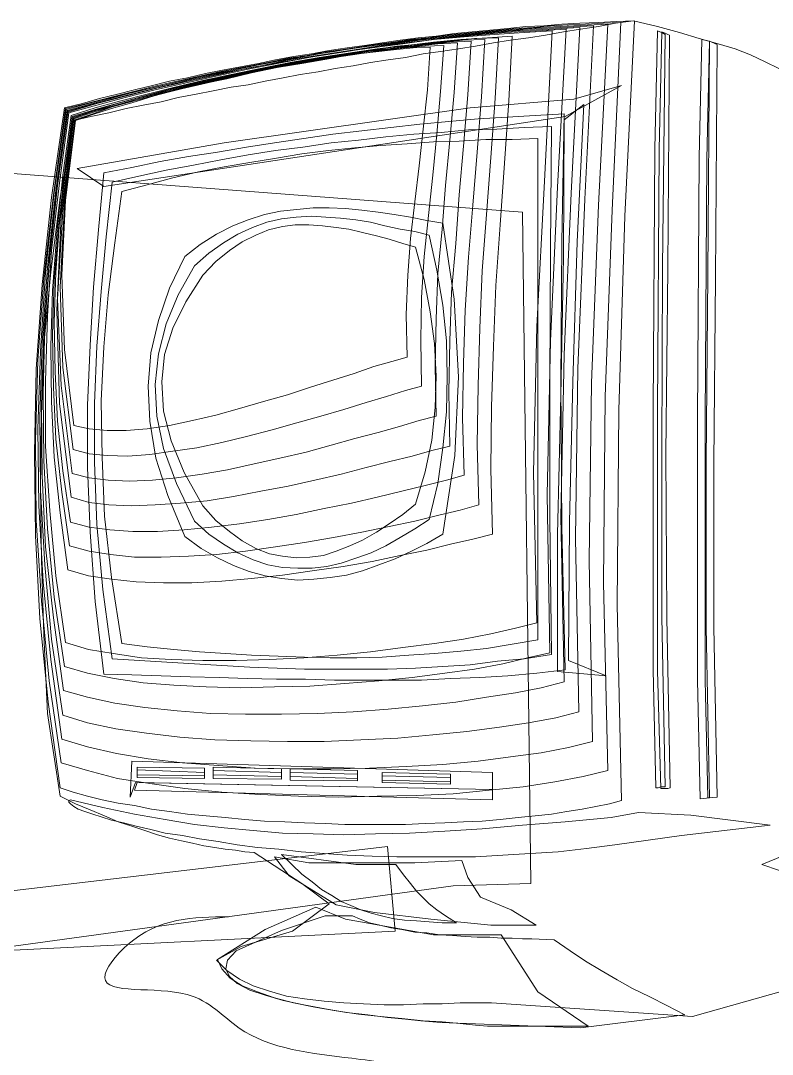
# Model space of a CAD drawing. Extents: x -730 to 2784, y 160 to 852.
# Drawn here: x -693.842 to -691.826, y 292.002 to 294.775 of the extents above; entities that cross this region are included whole.
import ezdxf

# ---------------------------------------------------------------- set-up
doc = ezdxf.new("R2010")
doc.units = 0
doc.header["$MEASUREMENT"] = 0

msp = doc.modelspace()

# ---------------------------------------------------------------- linework, layer by layer
at = {"color": 43, "lineweight": 0}
for points in [[(-693.7249, 294.5414), (-693.6768, 294.5528), (-693.631, 294.5666), (-693.5829, 294.578), (-693.537, 294.5895), (-693.4889, 294.6009), (-693.4431, 294.6124), (-693.395, 294.6216), (-693.3468, 294.633), (-693.301, 294.6422), (-693.2529, 294.6513), (-693.2048, 294.6605), (-693.1589, 294.6697), (-693.1108, 294.6788), (-693.0627, 294.6857), (-693.0146, 294.6949), (-692.9664, 294.7018), (-692.9206, 294.7086), (-692.8725, 294.7155), (-692.8244, 294.7224), (-692.7762, 294.7293), (-692.7281, 294.7338), (-692.68, 294.7407), (-692.6319, 294.7453), (-692.5837, 294.7499), (-692.5356, 294.7545), (-692.4875, 294.7591), (-692.4394, 294.7613), (-692.3913, 294.7659), (-692.3431, 294.7682), (-692.2927, 294.7705), (-692.2446, 294.7728), (-692.1965, 294.7751), (-692.2217, 294.2503), (-692.2377, 293.7301), (-692.2423, 293.2077), (-692.2309, 292.6829), (-692.2629, 292.6737), (-692.2996, 292.6669), (-692.3363, 292.66), (-692.3775, 292.6531), (-692.4188, 292.6462), (-692.4623, 292.6417), (-692.5081, 292.6371), (-692.5563, 292.6325), (-692.6044, 292.6279), (-692.6548, 292.6256), (-692.7052, 292.6233), (-692.7579, 292.621), (-692.8106, 292.6188), (-692.8656, 292.6188), (-692.9183, 292.6188), (-692.9733, 292.6188), (-693.026, 292.621), (-693.081, 292.6233), (-693.1337, 292.6256), (-693.1887, 292.6279), (-693.2414, 292.6325), (-693.2941, 292.6371), (-693.3445, 292.6417), (-693.395, 292.6462), (-693.4431, 292.6531), (-693.4912, 292.66), (-693.537, 292.6692), (-693.5806, 292.676), (-693.6241, 292.6852), (-693.6631, 292.6944), (-693.702, 292.7058), (-693.7364, 292.7173), (-693.7685, 292.9464), (-693.7914, 293.171), (-693.8028, 293.3933), (-693.8051, 293.6156), (-693.8006, 293.8401), (-693.7845, 294.067), (-693.7593, 294.3007), (-693.7249, 294.5414), (-693.7249, 294.5414)], [(-693.7226, 294.5391), (-693.6768, 294.5505), (-693.631, 294.562), (-693.5852, 294.5734), (-693.5393, 294.5849), (-693.4935, 294.5964), (-693.4477, 294.6078), (-693.4018, 294.617), (-693.356, 294.6284), (-693.3102, 294.6376), (-693.2643, 294.6468), (-693.2162, 294.6559), (-693.1704, 294.6651), (-693.1246, 294.6743), (-693.0764, 294.6811), (-693.0306, 294.6903), (-692.9848, 294.6972), (-692.9366, 294.7041), (-692.8908, 294.7109), (-692.8427, 294.7178), (-692.7969, 294.7247), (-692.7487, 294.7293), (-692.7029, 294.7361), (-692.6548, 294.7407), (-692.609, 294.7453), (-692.5608, 294.7499), (-692.515, 294.7545), (-692.4669, 294.7568), (-692.421, 294.7613), (-692.3729, 294.7636), (-692.3271, 294.7659), (-692.279, 294.7682), (-692.2331, 294.7705), (-692.2561, 294.2664), (-692.2744, 293.7668), (-692.279, 293.2673), (-692.2675, 292.7631), (-692.334, 292.7471), (-692.4096, 292.7333), (-692.4944, 292.7196), (-692.586, 292.7104), (-692.6823, 292.7012), (-692.7808, 292.6967), (-692.8862, 292.6944), (-692.9894, 292.6921), (-693.0971, 292.6944), (-693.2002, 292.699), (-693.3033, 292.7058), (-693.4018, 292.715), (-693.4958, 292.7287), (-693.5829, 292.7425), (-693.6631, 292.7631), (-693.7341, 292.7837), (-693.7662, 293.0037), (-693.7868, 293.2191), (-693.8006, 293.4345), (-693.8028, 293.6477), (-693.796, 293.8631), (-693.7799, 294.083), (-693.7547, 294.3076), (-693.7226, 294.5391), (-693.7226, 294.5391)], [(-693.5302, 292.7723), (-693.3491, 292.77), (-693.3491, 292.7425), (-693.5302, 292.7448), (-693.5302, 292.7723), (-693.5302, 292.7723)], [(-693.3262, 292.7723), (-693.1429, 292.7677), (-693.1429, 292.7402), (-693.3262, 292.7425), (-693.3262, 292.7723), (-693.3262, 292.7723)], [(-693.12, 292.7677), (-692.9389, 292.7631), (-692.9389, 292.7356), (-693.12, 292.7379), (-693.12, 292.7677), (-693.12, 292.7677)], [(-692.8725, 292.7585), (-692.6892, 292.754), (-692.6892, 292.7265), (-692.8725, 292.731), (-692.8725, 292.7585), (-692.8725, 292.7585)]]:
    msp.add_lwpolyline(points, dxfattribs=at)
at = {"color": 1, "lineweight": 0}
for points in [[(-691.7267, 292.1925), (-692.0407, 292.1032), (-692.5792, 292.1398), (-692.6204, 292.1398), (-692.664, 292.1398), (-692.7121, 292.1375), (-692.7625, 292.1375), (-692.8152, 292.1352), (-692.8679, 292.1352), (-692.9229, 292.1375), (-692.9756, 292.1398), (-693.0283, 292.1444), (-693.081, 292.1513), (-693.1291, 292.1582), (-693.175, 292.1719), (-693.2185, 292.1856), (-693.2552, 292.204), (-693.2895, 292.2269), (-693.317, 292.2544), (-693.2506, 292.2911), (-693.1131, 292.3323), (-693.0146, 292.4056), (-693.0879, 292.4606), (-693.2162, 292.5431), (-693.2414, 292.5454), (-693.2666, 292.55), (-693.2941, 292.5523), (-693.3216, 292.5569), (-693.3514, 292.5615), (-693.3812, 292.5683), (-693.411, 292.5752), (-693.4431, 292.5821), (-693.4752, 292.5913), (-693.5095, 292.6027), (-693.5439, 292.6142), (-693.5806, 292.6256), (-693.6172, 292.6417), (-693.6562, 292.6577), (-693.6951, 292.6737), (-693.7364, 292.6944), (-693.7708, 292.9167), (-693.7799, 293.1275), (-693.7868, 293.3291), (-693.7891, 293.5239), (-693.7868, 293.7164), (-693.7799, 293.9066), (-693.7616, 294.1014), (-693.7364, 294.3007), (-693.6997, 294.507), (-693.6539, 294.5184), (-693.6058, 294.5276), (-693.5599, 294.5391), (-693.5141, 294.5482), (-693.466, 294.5574), (-693.4202, 294.5689), (-693.372, 294.578), (-693.3262, 294.5872), (-693.2781, 294.5964), (-693.2323, 294.6032), (-693.1864, 294.6124), (-693.1383, 294.6216), (-693.0925, 294.6307), (-693.0443, 294.6376), (-692.9985, 294.6468), (-692.9504, 294.6536), (-692.9046, 294.6628), (-692.8564, 294.6697), (-692.8106, 294.6766), (-692.7625, 294.6857), (-692.7167, 294.6926), (-692.6685, 294.6995), (-692.6227, 294.7063), (-692.5746, 294.7155), (-692.5288, 294.7224), (-692.4806, 294.7293), (-692.4348, 294.7361), (-692.3867, 294.7453), (-692.3408, 294.7522), (-692.2927, 294.7591), (-692.2469, 294.7682), (-692.1988, 294.7751), (-692.1988, 294.7751)], [(-692.1988, 294.7751), (-692.1346, 294.7591), (-692.075, 294.743), (-692.0223, 294.727), (-691.9719, 294.7132), (-691.9261, 294.6995), (-691.8848, 294.6834), (-691.8459, 294.6651), (-691.8092, 294.6468)], [(-692.1346, 294.7476), (-692.1415, 294.4314), (-692.1461, 293.7324), (-692.1461, 293.0335), (-692.1392, 292.7173), (-692.1323, 292.7173), (-692.1254, 292.7196), (-692.1186, 292.7196), (-692.114, 292.7196), (-692.1231, 293.1756), (-692.1231, 293.6156), (-692.1209, 294.1128), (-692.114, 294.7384), (-692.1186, 294.7407), (-692.1231, 294.743), (-692.1277, 294.7453), (-692.1346, 294.7476), (-692.1346, 294.7476)], [(-692.1231, 294.7453), (-692.13, 294.4291), (-692.1346, 293.7301), (-692.1346, 293.0312), (-692.1254, 292.715), (-692.1209, 292.715), (-692.114, 292.715), (-692.1071, 292.715), (-692.1002, 292.7173), (-692.1094, 293.1733), (-692.1117, 293.6133), (-692.1071, 294.1105), (-692.1025, 294.7361), (-692.1071, 294.7384), (-692.1117, 294.7407), (-692.1186, 294.743), (-692.1231, 294.7453), (-692.1231, 294.7453)], [(-692.0154, 294.7247), (-692.0223, 294.4084), (-692.0269, 293.7072), (-692.0269, 293.006), (-692.02, 292.6875), (-691.9948, 292.6898), (-692.004, 293.1481), (-692.004, 293.5927), (-691.9994, 294.0922), (-691.9948, 294.7201), (-692.0154, 294.7247), (-692.0154, 294.7247)], [(-693.7089, 292.6852), (-693.6218, 292.6646), (-693.537, 292.6462), (-693.4545, 292.6325), (-693.3766, 292.6188), (-693.2964, 292.6096), (-693.2185, 292.6027), (-693.1406, 292.5958), (-693.0581, 292.5935), (-692.9756, 292.5913), (-692.8908, 292.5935), (-692.7992, 292.5958), (-692.7052, 292.6004), (-692.6044, 292.6073), (-692.4967, 292.6165), (-692.3821, 292.6256), (-692.2584, 292.6371), (-692.185, 292.6508), (-692.0452, 292.644), (-691.8321, 292.6165), (-692.0704, 292.589), (-692.2492, 292.5638), (-692.3248, 292.5546), (-692.4004, 292.5454), (-692.476, 292.5408), (-692.5494, 292.5363), (-692.6227, 292.5317), (-692.6937, 292.5317), (-692.7648, 292.5317), (-692.8335, 292.5317), (-692.9, 292.534), (-692.9664, 292.5363), (-693.0283, 292.5408), (-693.0902, 292.5454), (-693.1498, 292.5523), (-693.207, 292.5569), (-693.262, 292.5638), (-693.3125, 292.5729), (-693.3629, 292.5798), (-693.4087, 292.589), (-693.4545, 292.5958), (-693.4935, 292.605), (-693.5324, 292.6142), (-693.5668, 292.6233), (-693.5989, 292.6302), (-693.6264, 292.6394), (-693.6493, 292.6462), (-693.6699, 292.6531), (-693.6883, 292.66), (-693.6997, 292.6669), (-693.7089, 292.6737), (-693.7135, 292.6783), (-693.7135, 292.6829), (-693.7089, 292.6852), (-693.7089, 292.6852)], [(-691.5457, 292.6371), (-691.855, 292.511), (-691.8069, 292.495)], [(-693.1612, 292.5317), (-693.0696, 292.5156), (-692.9069, 292.5156), (-692.7854, 292.5156), (-692.6594, 292.5225), (-692.6433, 292.4767), (-692.609, 292.424), (-692.5265, 292.3896), (-692.46, 292.3483), (-692.5815, 292.3483), (-692.7419, 292.3644), (-692.8931, 292.3827), (-692.9962, 292.4033), (-693.1223, 292.4813), (-693.1612, 292.5317), (-693.1612, 292.5317)], [(-692.9527, 292.3736), (-693.026, 292.3736), (-693.1429, 292.3346), (-693.2643, 292.2796), (-693.2873, 292.2544), (-693.2918, 292.2315), (-693.2827, 292.2109), (-693.262, 292.1925), (-693.2277, 292.1742), (-693.1864, 292.1604), (-693.1383, 292.1467), (-693.0833, 292.1352), (-693.026, 292.1238), (-692.9687, 292.1146), (-692.9114, 292.1077), (-692.8587, 292.1009), (-692.8106, 292.0963), (-692.7694, 292.0917), (-692.7373, 292.0894), (-692.7167, 292.0871), (-692.3408, 292.0734), (-692.0613, 292.1077), (-692.1094, 292.1329), (-692.1552, 292.1559), (-692.2011, 292.1788), (-692.2423, 292.2017), (-692.2858, 292.2269), (-692.3271, 292.2521), (-692.3683, 292.2796), (-692.4119, 292.3094), (-692.4715, 292.3117), (-692.4967, 292.3117), (-692.5242, 292.314), (-692.554, 292.314), (-692.5837, 292.3163), (-692.6181, 292.3163), (-692.6502, 292.3186), (-692.6846, 292.3208), (-692.719, 292.3231), (-692.7533, 292.3277), (-692.7854, 292.33), (-692.8198, 292.3369), (-692.8496, 292.3415), (-692.8794, 292.3483), (-692.9069, 292.3552), (-692.9321, 292.3644), (-692.9527, 292.3736), (-692.9527, 292.3736)]]:
    msp.add_lwpolyline(points, dxfattribs=at)
at = {"color": 252, "lineweight": 0}
for points in [[(-693.7204, 294.5368), (-693.6333, 294.5597), (-693.5439, 294.5826), (-693.4545, 294.6032), (-693.3652, 294.6238), (-693.2758, 294.6445), (-693.1841, 294.6605), (-693.0925, 294.6788), (-693.0008, 294.6926), (-692.9091, 294.7086), (-692.8175, 294.7201), (-692.7258, 294.7316), (-692.6342, 294.7407), (-692.5402, 294.7499), (-692.4485, 294.7568), (-692.3592, 294.7613), (-692.2675, 294.7659), (-692.2927, 294.2801), (-692.3111, 293.8035), (-692.3179, 293.3268), (-692.3088, 292.841), (-692.3729, 292.825), (-692.4463, 292.8112), (-692.5288, 292.7998), (-692.6158, 292.7883), (-692.7098, 292.7792), (-692.8083, 292.7746), (-692.9069, 292.77), (-693.01, 292.7677), (-693.1131, 292.7677), (-693.2139, 292.77), (-693.3125, 292.7769), (-693.4087, 292.7837), (-693.5004, 292.7952), (-693.5852, 292.8089), (-693.6631, 292.8273), (-693.7318, 292.8479), (-693.7616, 293.061), (-693.7822, 293.2695), (-693.7937, 293.4735), (-693.796, 293.6797), (-693.7891, 293.8883), (-693.7754, 294.0991), (-693.7524, 294.3145), (-693.7204, 294.5368), (-693.7204, 294.5368)], [(-693.7181, 294.5345), (-693.6333, 294.5574), (-693.5485, 294.5803), (-693.4614, 294.6009), (-693.3743, 294.6216), (-693.285, 294.6399), (-693.1956, 294.6582), (-693.1062, 294.6743), (-693.0169, 294.6903), (-692.9275, 294.7041), (-692.8381, 294.7155), (-692.7487, 294.727), (-692.6594, 294.7361), (-692.57, 294.7453), (-692.4806, 294.7522), (-692.3936, 294.7568), (-692.3065, 294.7613), (-692.3294, 294.2962), (-692.3477, 293.8424), (-692.3546, 293.3864), (-692.3454, 292.9212), (-692.4073, 292.9052), (-692.4806, 292.8914), (-692.5585, 292.88), (-692.6456, 292.8685), (-692.7373, 292.8594), (-692.8312, 292.8502), (-692.9298, 292.8456), (-693.0283, 292.841), (-693.1268, 292.841), (-693.2254, 292.8433), (-693.3216, 292.8456), (-693.4156, 292.8525), (-693.5049, 292.8639), (-693.5874, 292.8754), (-693.6631, 292.8914), (-693.7295, 292.9121), (-693.7593, 293.116), (-693.7776, 293.3154), (-693.7891, 293.5147), (-693.7914, 293.7118), (-693.7845, 293.9112), (-693.7708, 294.1128), (-693.7479, 294.3191), (-693.7181, 294.5345), (-693.7181, 294.5345)], [(-693.7158, 294.5322), (-693.6356, 294.5551), (-693.5531, 294.5757), (-693.4683, 294.5964), (-693.3835, 294.617), (-693.2987, 294.6353), (-693.2116, 294.6513), (-693.1223, 294.6697), (-693.0352, 294.6834), (-692.9481, 294.6972), (-692.8587, 294.7109), (-692.7717, 294.7224), (-692.6846, 294.7316), (-692.5975, 294.7407), (-692.5127, 294.7476), (-692.4256, 294.7522), (-692.3431, 294.7568), (-692.3661, 294.3122), (-692.3844, 293.8791), (-692.3936, 293.4437), (-692.3844, 293.0014), (-692.4463, 292.9854), (-692.515, 292.9716), (-692.5929, 292.9602), (-692.6754, 292.9464), (-692.7648, 292.9373), (-692.8564, 292.9281), (-692.9504, 292.9212), (-693.0466, 292.9167), (-693.1429, 292.9144), (-693.2391, 292.9144), (-693.3331, 292.9167), (-693.4225, 292.9235), (-693.5095, 292.9327), (-693.5897, 292.9441), (-693.6631, 292.9602), (-693.7272, 292.9785), (-693.7547, 293.1733), (-693.7754, 293.3635), (-693.7845, 293.5537), (-693.7868, 293.7439), (-693.7799, 293.9341), (-693.7662, 294.1289), (-693.7456, 294.3259), (-693.7158, 294.5322), (-693.7158, 294.5322)], [(-693.7158, 294.5299), (-693.6379, 294.5528), (-693.5577, 294.5734), (-693.4775, 294.5941), (-693.3927, 294.6124), (-693.3102, 294.6307), (-693.2254, 294.6491), (-693.1383, 294.6651), (-693.0535, 294.6788), (-692.9664, 294.6926), (-692.8816, 294.7063), (-692.7946, 294.7178), (-692.7098, 294.727), (-692.625, 294.7361), (-692.5425, 294.743), (-692.46, 294.7476), (-692.3798, 294.7522), (-692.4027, 294.3282), (-692.421, 293.9158), (-692.4302, 293.5033), (-692.4233, 293.0794), (-692.4829, 293.0656), (-692.5494, 293.0496), (-692.625, 293.0358), (-692.7052, 293.0244), (-692.7923, 293.0129), (-692.8816, 293.0037), (-692.9733, 292.9969), (-693.0673, 292.99), (-693.1612, 292.9877), (-693.2529, 292.9854), (-693.3445, 292.9877), (-693.4316, 292.9923), (-693.5141, 292.9991), (-693.592, 293.0106), (-693.6631, 293.0244), (-693.7249, 293.0427), (-693.7524, 293.2283), (-693.7708, 293.4116), (-693.7799, 293.5949), (-693.7822, 293.776), (-693.7776, 293.957), (-693.7639, 294.1426), (-693.7433, 294.3328), (-693.7158, 294.5299), (-693.7158, 294.5299)]]:
    msp.add_lwpolyline(points, dxfattribs=at)
at = {"color": 253, "lineweight": 0}
for points in [[(-693.7135, 294.5276), (-693.6379, 294.5482), (-693.5622, 294.5689), (-693.482, 294.5895), (-693.4018, 294.6078), (-693.3193, 294.6261), (-693.2368, 294.6445), (-693.1543, 294.6605), (-693.0696, 294.6766), (-692.9848, 294.6903), (-692.9, 294.7018), (-692.8175, 294.7132), (-692.735, 294.7247), (-692.6525, 294.7316), (-692.5723, 294.7384), (-692.4921, 294.743), (-692.4165, 294.7476), (-692.4371, 294.3443), (-692.4577, 293.9547), (-692.4669, 293.5629), (-692.4577, 293.1596), (-692.515, 293.1458), (-692.5815, 293.1298), (-692.6548, 293.116), (-692.7327, 293.1046), (-692.8175, 293.0931), (-692.9046, 293.0816), (-692.9939, 293.0725), (-693.0833, 293.0656), (-693.175, 293.061), (-693.2643, 293.0587), (-693.3537, 293.0587), (-693.4385, 293.061), (-693.5187, 293.0656), (-693.5943, 293.0771), (-693.6608, 293.0885), (-693.7226, 293.1068), (-693.7479, 293.2856), (-693.7639, 293.4597), (-693.7754, 293.6339), (-693.7754, 293.8081), (-693.7708, 293.9822), (-693.7593, 294.1587), (-693.7387, 294.3397), (-693.7135, 294.5276), (-693.7135, 294.5276)], [(-693.7066, 294.5207), (-693.6424, 294.5414), (-693.5737, 294.5597), (-693.5027, 294.578), (-693.4293, 294.5964), (-693.3537, 294.6147), (-693.2781, 294.6307), (-693.2002, 294.6468), (-693.12, 294.6628), (-693.0421, 294.6766), (-692.9641, 294.688), (-692.8862, 294.6995), (-692.8083, 294.7086), (-692.735, 294.7178), (-692.6617, 294.7247), (-692.5906, 294.7293), (-692.5242, 294.7338), (-692.5333, 294.5597), (-692.5448, 294.3924), (-692.5563, 294.2274), (-692.5677, 294.0647), (-692.5746, 293.902), (-692.5792, 293.7393), (-692.5815, 293.572), (-692.5769, 293.3979), (-692.6296, 293.3841), (-692.6892, 293.3704), (-692.7533, 293.3543), (-692.8244, 293.3406), (-692.9, 293.3245), (-692.9779, 293.3108), (-693.0604, 293.2993), (-693.1406, 293.2879), (-693.2231, 293.2787), (-693.3033, 293.2718), (-693.3835, 293.2673), (-693.4591, 293.2673), (-693.5324, 293.2695), (-693.5989, 293.2764), (-693.6608, 293.2856), (-693.7158, 293.3016), (-693.7364, 293.4552), (-693.7524, 293.6041), (-693.7593, 293.7531), (-693.7616, 293.902), (-693.757, 294.051), (-693.7456, 294.2045), (-693.7295, 294.3603), (-693.7066, 294.5207), (-693.7066, 294.5207)], [(-693.7043, 294.5184), (-693.6424, 294.5368), (-693.5783, 294.5551), (-693.5095, 294.5734), (-693.4385, 294.5918), (-693.3652, 294.6101), (-693.2895, 294.6261), (-693.2139, 294.6422), (-693.1383, 294.6582), (-693.0604, 294.672), (-692.9848, 294.6834), (-692.9091, 294.6949), (-692.8335, 294.7063), (-692.7625, 294.7132), (-692.6915, 294.7201), (-692.625, 294.727), (-692.5608, 294.7293), (-692.57, 294.5666), (-692.5815, 294.4084), (-692.5929, 294.2549), (-692.6044, 294.1037), (-692.6112, 293.9501), (-692.6158, 293.7966), (-692.6181, 293.6385), (-692.6135, 293.4758), (-692.664, 293.462), (-692.7212, 293.4483), (-692.7854, 293.4322), (-692.8542, 293.4185), (-692.9275, 293.4025), (-693.0031, 293.3887), (-693.081, 293.375), (-693.1589, 293.3635), (-693.2391, 293.352), (-693.317, 293.3429), (-693.3927, 293.3383), (-693.466, 293.336), (-693.537, 293.336), (-693.6012, 293.3429), (-693.6585, 293.352), (-693.7112, 293.3658), (-693.7318, 293.5102), (-693.7479, 293.6522), (-693.7547, 293.792), (-693.757, 293.9341), (-693.7524, 294.0762), (-693.741, 294.2182), (-693.7249, 294.3672), (-693.7043, 294.5184), (-693.7043, 294.5184)], [(-693.702, 294.5161), (-693.6447, 294.5345), (-693.5829, 294.5528), (-693.5164, 294.5711), (-693.4477, 294.5895), (-693.3766, 294.6055), (-693.3033, 294.6216), (-693.23, 294.6376), (-693.1543, 294.6536), (-693.0787, 294.6674), (-693.0054, 294.6788), (-692.9298, 294.6903), (-692.8587, 294.7018), (-692.7877, 294.7086), (-692.7212, 294.7155), (-692.6571, 294.7224), (-692.5975, 294.7247), (-692.6067, 294.5711), (-692.6181, 294.4222), (-692.6296, 294.2801), (-692.641, 294.1403), (-692.6502, 293.9983), (-692.6548, 293.8562), (-692.6571, 293.7095), (-692.6525, 293.556), (-692.7006, 293.5422), (-692.7579, 293.5285), (-692.8198, 293.5125), (-692.8862, 293.4964), (-692.955, 293.4804), (-693.0283, 293.4666), (-693.1039, 293.4506), (-693.1796, 293.4368), (-693.2552, 293.4254), (-693.3308, 293.4162), (-693.4041, 293.4093), (-693.4752, 293.4047), (-693.5416, 293.4047), (-693.6035, 293.4093), (-693.6585, 293.4162), (-693.7089, 293.43), (-693.7295, 293.5674), (-693.7433, 293.7004), (-693.7501, 293.8333), (-693.7524, 293.9662), (-693.7479, 294.0991), (-693.7387, 294.2343), (-693.7226, 294.3718), (-693.702, 294.5161), (-693.702, 294.5161)], [(-693.702, 294.5139), (-693.647, 294.5322), (-693.5874, 294.5482), (-693.5233, 294.5666), (-693.4568, 294.5849), (-693.3881, 294.6009), (-693.317, 294.617), (-693.2437, 294.633), (-693.1704, 294.6491), (-693.0993, 294.6628), (-693.026, 294.6743), (-692.955, 294.6857), (-692.8839, 294.6972), (-692.8175, 294.7041), (-692.751, 294.7109), (-692.6915, 294.7178), (-692.6342, 294.7201), (-692.6433, 294.5757), (-692.6548, 294.4382), (-692.6662, 294.3076), (-692.6754, 294.177), (-692.6869, 294.0464), (-692.6915, 293.9158), (-692.6937, 293.7783), (-692.6915, 293.6339), (-692.7396, 293.6224), (-692.7923, 293.6064), (-692.8519, 293.5927), (-692.916, 293.5766), (-692.9825, 293.5583), (-693.0535, 293.5422), (-693.1246, 293.5262), (-693.1979, 293.5125), (-693.2712, 293.4987), (-693.3422, 293.4872), (-693.4133, 293.4804), (-693.482, 293.4758), (-693.5462, 293.4735), (-693.6058, 293.4758), (-693.6585, 293.4827), (-693.7066, 293.4964), (-693.7387, 293.7485), (-693.7456, 293.9983), (-693.7341, 294.2503), (-693.702, 294.5139), (-693.702, 294.5139)], [(-693.5302, 292.7654), (-693.3491, 292.7585), (-693.3491, 292.7494), (-693.5302, 292.7517), (-693.5302, 292.7654), (-693.5302, 292.7654)], [(-693.3262, 292.7631), (-693.1429, 292.7585), (-693.1429, 292.7471), (-693.3262, 292.7517), (-693.3262, 292.7631), (-693.3262, 292.7631)], [(-693.12, 292.7585), (-692.9389, 292.754), (-692.9389, 292.7425), (-693.12, 292.7471), (-693.12, 292.7585), (-693.12, 292.7585)], [(-692.8725, 292.7494), (-692.6892, 292.7448), (-692.6892, 292.7333), (-692.8725, 292.7379), (-692.8725, 292.7494), (-692.8725, 292.7494)], [(-693.5302, 292.731), (-692.5769, 292.7127), (-692.5769, 292.6852), (-693.537, 292.7104), (-693.5302, 292.731), (-693.5302, 292.731)]]:
    msp.add_lwpolyline(points, dxfattribs=at)
at = {"color": 254, "lineweight": 0}
for points in [[(-693.6997, 294.5116), (-693.647, 294.5299), (-693.592, 294.5459), (-693.5302, 294.5643), (-693.466, 294.5803), (-693.3995, 294.5964), (-693.3308, 294.6124), (-693.2598, 294.6284), (-693.1887, 294.6445), (-693.1154, 294.6582), (-693.0466, 294.6697), (-692.9756, 294.6811), (-692.9091, 294.6926), (-692.8427, 294.6995), (-692.7808, 294.7063), (-692.7235, 294.7132), (-692.6708, 294.7155), (-692.68, 294.5826), (-692.6915, 294.4543), (-692.7029, 294.3328), (-692.7121, 294.216), (-692.7235, 294.0968), (-692.7281, 293.9753), (-692.7304, 293.847), (-692.7281, 293.7141), (-692.7739, 293.7026), (-692.8267, 293.6866), (-692.8839, 293.6706), (-692.9458, 293.6545), (-693.01, 293.6362), (-693.0764, 293.6179), (-693.1475, 293.6018), (-693.2162, 293.5858), (-693.2873, 293.5697), (-693.356, 293.5583), (-693.4247, 293.5491), (-693.4889, 293.5422), (-693.5508, 293.54), (-693.6081, 293.5422), (-693.6585, 293.5491), (-693.7043, 293.5606), (-693.7341, 293.7966), (-693.7433, 294.028), (-693.7295, 294.2641), (-693.6997, 294.5116), (-693.6997, 294.5116)], [(-693.6974, 294.5093), (-693.6493, 294.5253), (-693.5966, 294.5436), (-693.537, 294.5597), (-693.4752, 294.5757), (-693.411, 294.5918), (-693.3445, 294.6078), (-693.2758, 294.6238), (-693.2048, 294.6399), (-693.136, 294.6536), (-693.0673, 294.6651), (-693.0008, 294.6766), (-692.9344, 294.6857), (-692.8725, 294.6949), (-692.8129, 294.7018), (-692.7579, 294.7063), (-692.7075, 294.7086), (-692.7167, 294.5849), (-692.7258, 294.4703), (-692.7373, 294.3603), (-692.7487, 294.2526), (-692.7602, 294.1426), (-692.7671, 294.0326), (-692.7694, 293.9181), (-692.7671, 293.7943), (-692.8106, 293.7829), (-692.861, 293.7668), (-692.916, 293.7508), (-692.9756, 293.7324), (-693.0375, 293.7141), (-693.1016, 293.6958), (-693.1681, 293.6774), (-693.2368, 293.6591), (-693.3033, 293.6431), (-693.3697, 293.6293), (-693.4339, 293.6202), (-693.4958, 293.611), (-693.5554, 293.6064), (-693.6104, 293.6087), (-693.6585, 293.6133), (-693.702, 293.6247), (-693.7295, 293.8447), (-693.7364, 294.0601), (-693.7249, 294.2801), (-693.6974, 294.5093), (-693.6974, 294.5093)], [(-693.6951, 294.507), (-693.6493, 294.523), (-693.5989, 294.5391), (-693.5439, 294.5551), (-693.4843, 294.5734), (-693.4225, 294.5895), (-693.356, 294.6055), (-693.2895, 294.6193), (-693.2231, 294.6353), (-693.1543, 294.6491), (-693.0879, 294.6605), (-693.0214, 294.672), (-692.9596, 294.6834), (-692.8977, 294.6903), (-692.8427, 294.6972), (-692.79, 294.7018), (-692.7442, 294.7041), (-692.751, 294.5895), (-692.7625, 294.4841), (-692.7739, 294.3855), (-692.7854, 294.2893), (-692.7969, 294.1907), (-692.8037, 294.0922), (-692.8083, 293.9868), (-692.806, 293.8722), (-692.8473, 293.8608), (-692.8954, 293.847), (-692.9481, 293.8287), (-693.0054, 293.8104), (-693.065, 293.792), (-693.1268, 293.7714), (-693.191, 293.7531), (-693.2552, 293.7347), (-693.3193, 293.7164), (-693.3812, 293.7026), (-693.4431, 293.6889), (-693.5027, 293.6797), (-693.5599, 293.6752), (-693.6104, 293.6752), (-693.6585, 293.6797), (-693.6997, 293.6889), (-693.7249, 293.8928), (-693.7318, 294.0922), (-693.7226, 294.2939), (-693.6951, 294.507), (-693.6951, 294.507)], [(-692.4027, 293.0289), (-692.2721, 293.0175), (-692.3729, 293.0587), (-692.3706, 293.43), (-692.3615, 293.8058), (-692.35, 294.1816), (-692.3317, 294.5505), (-692.3844, 294.5093), (-692.3867, 294.1403), (-692.3936, 293.7691), (-692.4027, 293.3979), (-692.4027, 293.0289), (-692.4027, 293.0289)]]:
    msp.add_lwpolyline(points, dxfattribs=at)
at = {"color": 138, "lineweight": 0}
msp.add_lwpolyline([(-691.9948, 294.7201), (-692.0017, 294.4039), (-692.0063, 293.7049), (-692.0063, 293.006), (-691.9994, 292.6898), (-691.9742, 292.6921), (-691.9834, 293.1481), (-691.9834, 293.5881), (-691.9788, 294.0853), (-691.9742, 294.7109), (-691.9948, 294.7201), (-691.9948, 294.7201)], dxfattribs=at)
at = {"color": 155, "lineweight": 0}
msp.add_lwpolyline([(-693.6906, 294.3787), (-693.2964, 294.4474), (-692.6365, 294.5414), (-692.3592, 294.5643), (-692.2309, 294.6009), (-692.3821, 294.5184), (-693.6195, 294.3305), (-693.6906, 294.3787), (-693.6906, 294.3787)], dxfattribs=at)
at = {"color": 142, "lineweight": 0}
for points in [[(-692.3844, 294.5253), (-692.3913, 294.1816), (-692.3936, 293.8058), (-692.3913, 293.4162), (-692.3821, 293.0335), (-692.4577, 293.0244), (-692.5356, 293.0175), (-692.6112, 293.0129), (-692.6892, 293.0106), (-692.7671, 293.006), (-692.845, 293.006), (-692.9229, 293.006), (-693.0008, 293.006), (-693.0787, 293.0083), (-693.1566, 293.0083), (-693.2345, 293.0106), (-693.3102, 293.0129), (-693.3881, 293.0152), (-693.466, 293.0175), (-693.5439, 293.0198), (-693.6195, 293.0221), (-693.6424, 293.2168), (-693.6562, 293.4025), (-693.6631, 293.5766), (-693.6631, 293.7439), (-693.6562, 293.9043), (-693.647, 294.0601), (-693.6333, 294.2137), (-693.6195, 294.3672), (-693.5439, 294.3809), (-693.4683, 294.397), (-693.3927, 294.4107), (-693.3148, 294.4222), (-693.2368, 294.4359), (-693.1612, 294.4474), (-693.0833, 294.4589), (-693.0054, 294.4703), (-692.9275, 294.4795), (-692.8496, 294.4886), (-692.7717, 294.4978), (-692.6937, 294.5047), (-692.6158, 294.5116), (-692.5379, 294.5161), (-692.4623, 294.5207), (-692.3844, 294.5253), (-692.3844, 294.5253)], [(-692.4188, 294.4909), (-692.421, 294.1632), (-692.4233, 293.8081), (-692.4233, 293.4391), (-692.4188, 293.0748), (-692.4921, 293.0633), (-692.5631, 293.0564), (-692.6365, 293.0473), (-692.7098, 293.0427), (-692.7831, 293.0381), (-692.8587, 293.0358), (-692.9321, 293.0358), (-693.0054, 293.0358), (-693.081, 293.0358), (-693.1543, 293.0381), (-693.2277, 293.0404), (-693.3033, 293.045), (-693.3766, 293.0496), (-693.45, 293.0541), (-693.5233, 293.0587), (-693.5966, 293.0633), (-693.6218, 293.2489), (-693.6379, 293.4231), (-693.6447, 293.5904), (-693.6447, 293.7485), (-693.6379, 293.902), (-693.6264, 294.0487), (-693.6127, 294.1953), (-693.5966, 294.342), (-693.5256, 294.358), (-693.4522, 294.3741), (-693.3789, 294.3878), (-693.3056, 294.4016), (-693.2323, 294.4153), (-693.1589, 294.4268), (-693.0856, 294.4359), (-693.01, 294.4474), (-692.9366, 294.4543), (-692.8633, 294.4634), (-692.7877, 294.4703), (-692.7144, 294.4749), (-692.641, 294.4818), (-692.5654, 294.4841), (-692.4921, 294.4886), (-692.4188, 294.4909), (-692.4188, 294.4909)], [(-692.4554, 294.4589), (-692.4554, 294.1472), (-692.4554, 293.8081), (-692.4554, 293.4597), (-692.4554, 293.1137), (-692.5242, 293.1023), (-692.5929, 293.0908), (-692.6617, 293.0839), (-692.7327, 293.0771), (-692.8014, 293.0725), (-692.8725, 293.0679), (-692.9412, 293.0656), (-693.0123, 293.0656), (-693.081, 293.0679), (-693.1521, 293.0702), (-693.2231, 293.0725), (-693.2918, 293.0771), (-693.3629, 293.0816), (-693.4316, 293.0885), (-693.5027, 293.0954), (-693.5714, 293.1046), (-693.5989, 293.281), (-693.6172, 293.446), (-693.6241, 293.6041), (-693.6264, 293.7554), (-693.6195, 293.8997), (-693.6081, 294.0395), (-693.5897, 294.1793), (-693.5714, 294.3168), (-693.5027, 294.3351), (-693.4339, 294.3534), (-693.3652, 294.3695), (-693.2964, 294.3832), (-693.2277, 294.3947), (-693.1566, 294.4062), (-693.0879, 294.4176), (-693.0169, 294.4268), (-692.9458, 294.4337), (-692.8771, 294.4405), (-692.806, 294.4451), (-692.735, 294.4497), (-692.6662, 294.452), (-692.5952, 294.4566), (-692.5242, 294.4566), (-692.4554, 294.4589), (-692.4554, 294.4589)]]:
    msp.add_lwpolyline(points, dxfattribs=at)
at = {"color": 147, "lineweight": 0}
msp.add_lwpolyline([(-694.3505, 294.3191), (-693.8876, 294.3672), (-692.4967, 294.2618), (-692.4738, 292.4606), (-692.6823, 292.4538), (-693.8876, 292.2888), (-694.2451, 292.369), (-694.2451, 292.4377), (-694.3391, 292.4377), (-694.3505, 294.3191), (-694.3505, 294.3191)], dxfattribs=at)
at = {"color": 153, "lineweight": 0}
msp.add_lwpolyline([(-692.7098, 294.232), (-692.68, 294.028), (-692.6685, 293.8195), (-692.6777, 293.6087), (-692.7098, 293.3979), (-692.7533, 293.3727), (-692.7946, 293.352), (-692.8381, 293.3314), (-692.8816, 293.3154), (-692.9252, 293.2993), (-692.9687, 293.2879), (-693.0123, 293.281), (-693.0558, 293.2764), (-693.0993, 293.2741), (-693.1429, 293.2787), (-693.1864, 293.2856), (-693.23, 293.297), (-693.2712, 293.3131), (-693.3148, 293.3337), (-693.3583, 293.3589), (-693.4018, 293.391), (-693.4477, 293.501), (-693.4797, 293.6018), (-693.4958, 293.7004), (-693.5004, 293.7943), (-693.4935, 293.8837), (-693.4729, 293.9708), (-693.4431, 294.0578), (-693.4018, 294.1426), (-693.3606, 294.1747), (-693.317, 294.2022), (-693.2735, 294.2251), (-693.2323, 294.2412), (-693.1887, 294.2549), (-693.1452, 294.2641), (-693.1016, 294.2687), (-693.0581, 294.2732), (-693.0146, 294.2732), (-692.971, 294.271), (-692.9275, 294.2664), (-692.8839, 294.2618), (-692.8404, 294.2549), (-692.7969, 294.248), (-692.7533, 294.2389), (-692.7098, 294.232), (-692.7098, 294.232)], dxfattribs=at)
at = {"color": 171, "lineweight": 0}
for points in [[(-692.7464, 294.1999), (-692.7258, 294.106), (-692.7098, 294.012), (-692.7006, 293.9158), (-692.6983, 293.8218), (-692.7006, 293.7256), (-692.7098, 293.6293), (-692.7235, 293.5331), (-692.7464, 293.4368), (-692.7854, 293.4116), (-692.8244, 293.3887), (-692.8633, 293.3658), (-692.9023, 293.3475), (-692.9412, 293.3337), (-692.9825, 293.32), (-693.0214, 293.3108), (-693.0604, 293.3062), (-693.0993, 293.3062), (-693.1406, 293.3085), (-693.1796, 293.3154), (-693.2185, 293.3291), (-693.2598, 293.3475), (-693.2987, 293.3704), (-693.3377, 293.3979), (-693.3766, 293.4322), (-693.4247, 293.5331), (-693.4591, 293.627), (-693.4775, 293.7141), (-693.482, 293.7989), (-693.4729, 293.8814), (-693.4522, 293.9616), (-693.4202, 294.0395), (-693.3766, 294.1174), (-693.3377, 294.1518), (-693.2987, 294.1793), (-693.2598, 294.2022), (-693.2208, 294.2205), (-693.1818, 294.2343), (-693.1429, 294.2435), (-693.1039, 294.248), (-693.0627, 294.2503), (-693.0237, 294.248), (-692.9848, 294.2457), (-692.9435, 294.2412), (-692.9046, 294.2343), (-692.8656, 294.2251), (-692.8244, 294.216), (-692.7854, 294.2091), (-692.7464, 294.1999), (-692.7464, 294.1999)], [(-692.7831, 294.1678), (-692.7602, 294.0808), (-692.7442, 293.9937), (-692.7327, 293.9089), (-692.7281, 293.8218), (-692.7304, 293.737), (-692.7396, 293.6499), (-692.7579, 293.5652), (-692.7831, 293.4781), (-692.8175, 293.4506), (-692.8542, 293.4254), (-692.8885, 293.4025), (-692.9252, 293.3818), (-692.9596, 293.3658), (-692.9962, 293.352), (-693.0306, 293.3406), (-693.0673, 293.336), (-693.1039, 293.3337), (-693.1406, 293.3383), (-693.175, 293.3452), (-693.2116, 293.3589), (-693.2483, 293.3795), (-693.2827, 293.4047), (-693.3193, 293.4345), (-693.3537, 293.4735), (-693.4041, 293.5629), (-693.4385, 293.6477), (-693.4591, 293.7279), (-693.4637, 293.8058), (-693.4568, 293.8791), (-693.4339, 293.9501), (-693.3995, 294.0212), (-693.3537, 294.0922), (-693.3193, 294.1289), (-693.2827, 294.1587), (-693.2483, 294.1816), (-693.2116, 294.1999), (-693.1773, 294.2137), (-693.1406, 294.2228), (-693.1062, 294.2274), (-693.0696, 294.2274), (-693.0329, 294.2251), (-692.9962, 294.2205), (-692.9619, 294.216), (-692.9252, 294.2068), (-692.8885, 294.1976), (-692.8542, 294.1885), (-692.8175, 294.177), (-692.7831, 294.1678), (-692.7831, 294.1678)]]:
    msp.add_lwpolyline(points, dxfattribs=at)
at = {"color": 250, "lineweight": 0}
msp.add_lwpolyline([(-693.5439, 292.7883), (-692.5769, 292.7585), (-692.5769, 292.7127), (-693.5347, 292.731), (-693.5485, 292.6921), (-693.5439, 292.7883), (-693.5439, 292.7883)], dxfattribs=at)
at = {"color": 151, "lineweight": 0}
msp.add_lwpolyline([(-693.9518, 292.2773), (-692.8381, 292.3323), (-692.8587, 292.5592), (-693.9128, 292.4354), (-693.9518, 292.2773), (-693.9518, 292.2773)], dxfattribs=at)
at = {"color": 45, "lineweight": 0}
for points in [[(-693.1429, 292.5385), (-693.1154, 292.511), (-693.0879, 292.4858), (-693.0604, 292.4652), (-693.0352, 292.4446), (-693.0077, 292.4286), (-692.9825, 292.4125), (-692.9573, 292.4011), (-692.9298, 292.3896), (-692.9023, 292.3804), (-692.8748, 292.3736), (-692.845, 292.3667), (-692.8129, 292.3621), (-692.7808, 292.3598), (-692.7464, 292.3575), (-692.7121, 292.3552), (-692.6731, 292.3552), (-692.7029, 292.3736), (-692.7258, 292.3896), (-692.7464, 292.4056), (-692.7648, 292.424), (-692.7808, 292.44), (-692.7969, 292.4606), (-692.8152, 292.4835), (-692.8358, 292.511), (-692.9435, 292.511), (-693.1429, 292.5385), (-693.1429, 292.5385)], [(-693.0512, 292.3965), (-693.1864, 292.3369), (-693.3148, 292.2567), (-693.3033, 292.2315), (-693.2804, 292.2063), (-693.2483, 292.1856), (-693.207, 292.1696), (-693.1612, 292.1536), (-693.1108, 292.1398), (-693.0535, 292.1284), (-692.9962, 292.1192), (-692.9366, 292.11), (-692.8771, 292.1032), (-692.8198, 292.0986), (-692.7625, 292.0917), (-692.7121, 292.0894), (-692.664, 292.0848), (-692.6227, 292.0802), (-692.5906, 292.0779), (-692.3202, 292.0779), (-692.4554, 292.1696), (-692.554, 292.3231), (-692.735, 292.3231), (-692.971, 292.3644), (-693.0512, 292.3965), (-693.0512, 292.3965)]]:
    msp.add_lwpolyline(points, dxfattribs=at)
at = {"color": 1, "lineweight": 0}
msp.add_spline([(-691.6431, 291.6964), (-691.8955, 291.897), (-692.274, 291.8925), (-692.4723, 291.969), (-692.6256, 291.9465), (-692.8599, 291.978), (-692.9545, 291.9915), (-693.2565, 292.0726), (-693.3962, 292.1626), (-693.617, 292.2076), (-693.5546, 292.2969), (-693.285, 292.3713)], degree=3, dxfattribs=at)

doc.saveas('drawing.dxf')
